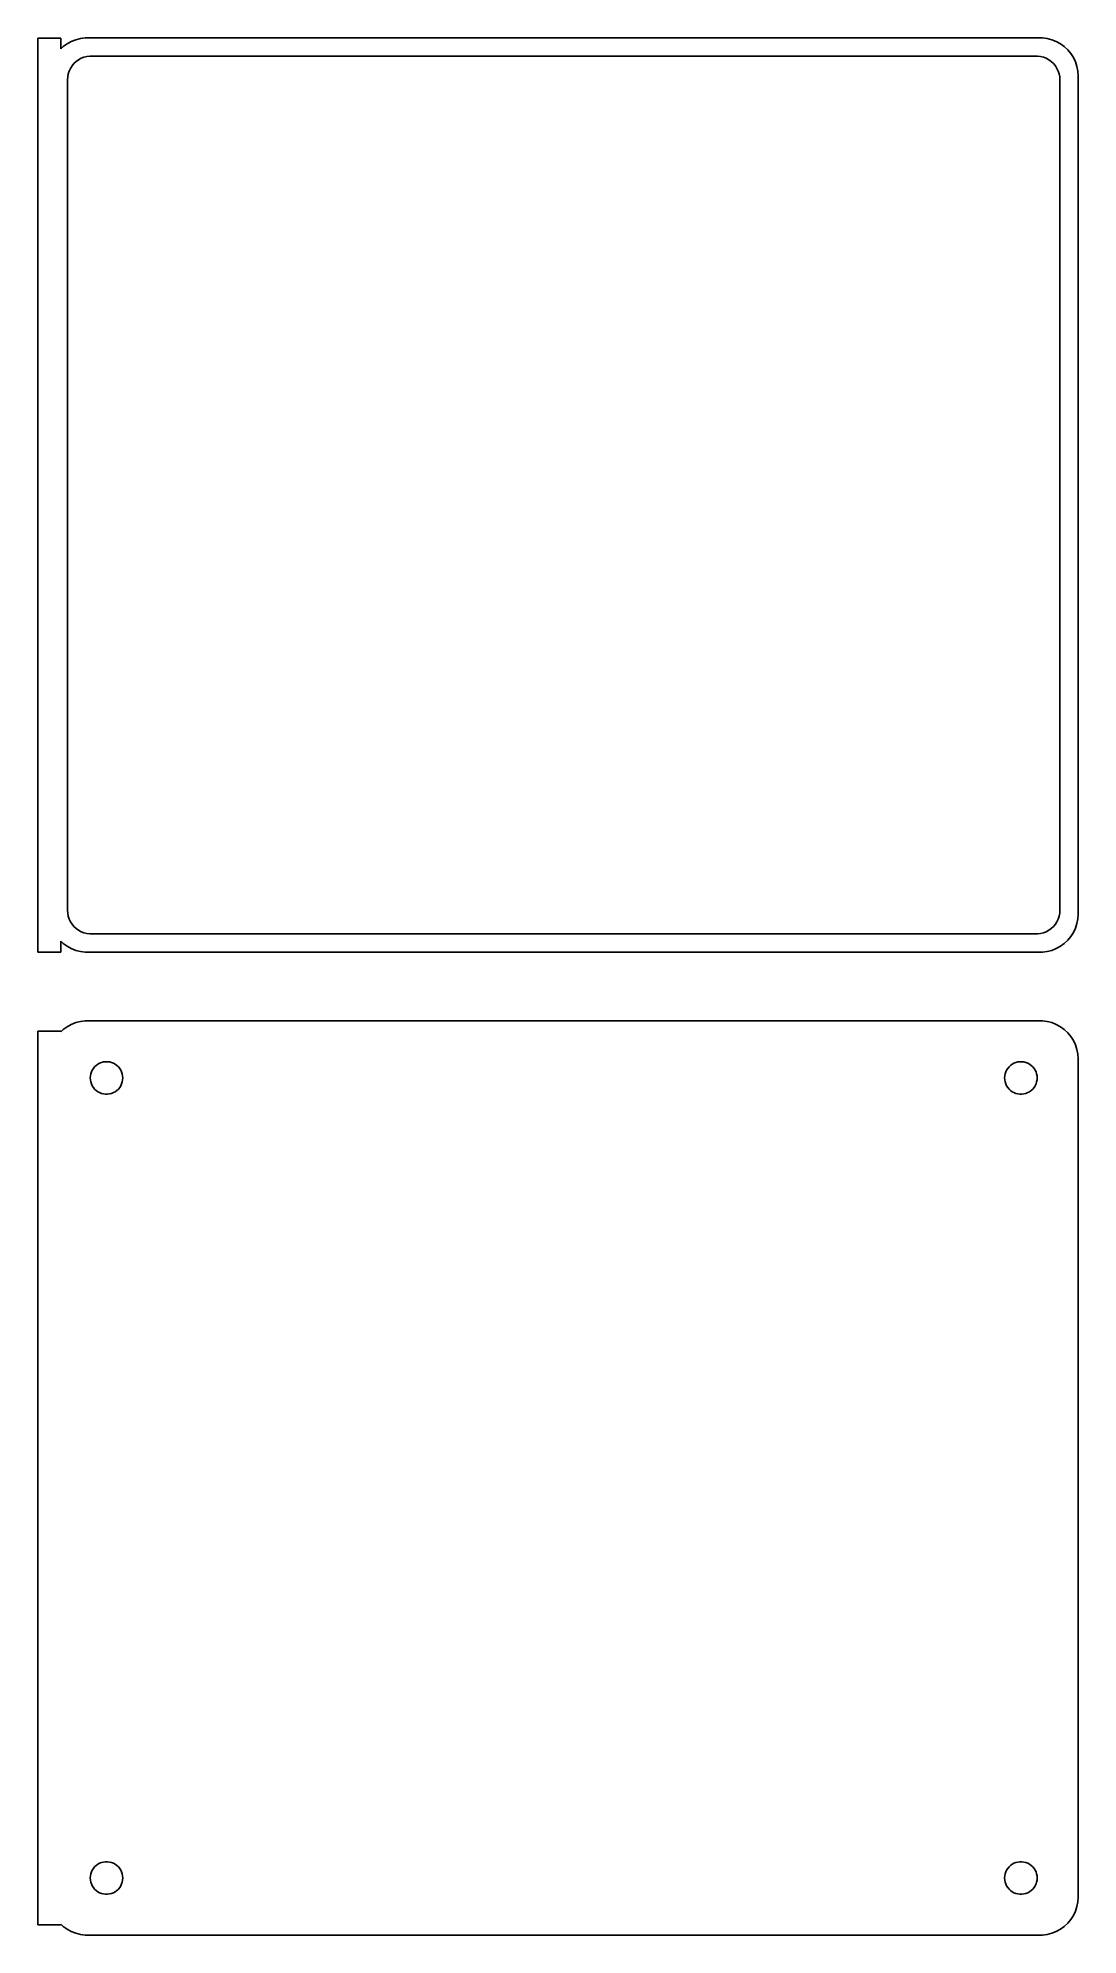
# Model space of a CAD drawing. Header units: metres. Extents: x -69 to 68, y 198 to 447.
import ezdxf

# ---------------------------------------------------------------- set-up
doc = ezdxf.new("R2010")
doc.units = ezdxf.units.M

msp = doc.modelspace()

# ---------------------------------------------------------------- linework, layer by layer
for p, q in [((-66, 446.979), (-69, 446.979)), ((-69, 446.979), (-69, 327.021)), ((-66, 445.559), (-66, 446.979)), ((-65.6871, 445.853), (-66, 445.559)), ((-65.1791, 446.222), (-65.6871, 445.853)), ((-64.6289, 446.524), (-65.1791, 446.222)), ((-64.0451, 446.755), (-64.6289, 446.524)), ((-63.4369, 446.911), (-64.0451, 446.755)), ((-62.8139, 446.99), (-63.4369, 446.911)), ((62.8139, 446.99), (-62.8139, 446.99)), ((63.4369, 446.911), (62.8139, 446.99)), ((64.0451, 446.755), (63.4369, 446.911)), ((64.6289, 446.524), (64.0451, 446.755)), ((65.1791, 446.222), (64.6289, 446.524)), ((65.6871, 445.853), (65.1791, 446.222)), ((66.1448, 445.423), (65.6871, 445.853)), ((-64.7279, 443), (-64.5184, 443.33)), ((-64.5184, 443.33), (-64.2692, 443.631)), ((-64.2692, 443.631), (-63.9842, 443.899)), ((-63.9842, 443.899), (-63.668, 444.128)), ((-63.668, 444.128), (-63.3254, 444.317)), ((-63.3254, 444.317), (-62.9619, 444.461)), ((-62.9619, 444.461), (-62.5833, 444.558)), ((-62.5833, 444.558), (-62.1954, 444.607)), ((-62.1954, 444.607), (62.1954, 444.607)), ((62.1954, 444.607), (62.5833, 444.558)), ((62.5833, 444.558), (62.9619, 444.461)), ((62.9619, 444.461), (63.3254, 444.317)), ((63.3254, 444.317), (63.668, 444.128)), ((63.668, 444.128), (63.9842, 443.899)), ((63.9842, 443.899), (64.2692, 443.631)), ((64.2692, 443.631), (64.5184, 443.33)), ((64.5184, 443.33), (64.7279, 443)), ((66.5451, 444.939), (66.1448, 445.423)), ((66.8815, 444.409), (66.5451, 444.939)), ((67.1489, 443.841), (66.8815, 444.409)), ((67.3429, 443.243), (67.1489, 443.841)), ((67.4606, 442.627), (67.3429, 443.243)), ((-65.1129, 441.5), (-65.0884, 441.89)), ((-65.1129, 332.5), (-65.1129, 441.5)), ((-65.0884, 441.89), (-65.0151, 442.274)), ((-65.0151, 442.274), (-64.8943, 442.646)), ((-64.8943, 442.646), (-64.7279, 443)), ((64.7279, 443), (64.8943, 442.646)), ((64.8943, 442.646), (65.0151, 442.274)), ((65.0151, 442.274), (65.0884, 441.89)), ((65.0884, 441.89), (65.1129, 441.5)), ((65.1129, 441.5), (65.1129, 332.5)), ((67.5, 442), (67.4606, 442.627)), ((67.5, 332), (67.5, 442)), ((-65.0884, 332.11), (-65.1129, 332.5)), ((-65.0151, 331.726), (-65.0884, 332.11)), ((-64.8943, 331.354), (-65.0151, 331.726)), ((-64.7279, 331), (-64.8943, 331.354)), ((64.8943, 331.354), (64.7279, 331)), ((65.0151, 331.726), (64.8943, 331.354)), ((65.0884, 332.11), (65.0151, 331.726)), ((65.1129, 332.5), (65.0884, 332.11)), ((67.3429, 330.757), (67.4606, 331.373)), ((67.4606, 331.373), (67.5, 332)), ((-64.5184, 330.67), (-64.7279, 331)), ((-64.2692, 330.369), (-64.5184, 330.67)), ((-63.9842, 330.101), (-64.2692, 330.369)), ((-63.668, 329.872), (-63.9842, 330.101)), ((-63.3254, 329.683), (-63.668, 329.872)), ((-62.9619, 329.539), (-63.3254, 329.683)), ((-62.5833, 329.442), (-62.9619, 329.539)), ((-62.1954, 329.393), (-62.5833, 329.442)), ((62.1954, 329.393), (-62.1954, 329.393)), ((62.5833, 329.442), (62.1954, 329.393)), ((62.9619, 329.539), (62.5833, 329.442)), ((63.3254, 329.683), (62.9619, 329.539)), ((63.668, 329.872), (63.3254, 329.683)), ((63.9842, 330.101), (63.668, 329.872)), ((64.2692, 330.369), (63.9842, 330.101)), ((64.5184, 330.67), (64.2692, 330.369)), ((64.7279, 331), (64.5184, 330.67)), ((66.1448, 328.577), (66.5451, 329.061)), ((66.5451, 329.061), (66.8815, 329.591)), ((66.8815, 329.591), (67.1489, 330.159)), ((67.1489, 330.159), (67.3429, 330.757)), ((-69, 327.021), (-66, 327.021)), ((-66, 327.021), (-66, 328.441)), ((-66, 328.441), (-65.6871, 328.147)), ((-65.6871, 328.147), (-65.1791, 327.778)), ((-65.1791, 327.778), (-64.6289, 327.476)), ((-64.6289, 327.476), (-64.0451, 327.245)), ((-64.0451, 327.245), (-63.4369, 327.089)), ((-63.4369, 327.089), (-62.8139, 327.01)), ((-62.8139, 327.01), (62.8139, 327.01)), ((62.8139, 327.01), (63.4369, 327.089)), ((63.4369, 327.089), (64.0451, 327.245)), ((64.0451, 327.245), (64.6289, 327.476)), ((64.6289, 327.476), (65.1791, 327.778)), ((65.1791, 327.778), (65.6871, 328.147)), ((65.6871, 328.147), (66.1448, 328.577)), ((-66, 316.653), (-69, 316.653)), ((-69, 316.653), (-69, 199.347)), ((-65.6871, 316.853), (-66, 316.559)), ((-66, 316.559), (-66, 316.653)), ((-65.1791, 317.222), (-65.6871, 316.853)), ((-64.6289, 317.524), (-65.1791, 317.222)), ((-64.0451, 317.755), (-64.6289, 317.524)), ((-63.4369, 317.911), (-64.0451, 317.755)), ((-62.8139, 317.99), (-63.4369, 317.911)), ((62.8139, 317.99), (-62.8139, 317.99)), ((63.4369, 317.911), (62.8139, 317.99)), ((64.0451, 317.755), (63.4369, 317.911)), ((64.6289, 317.524), (64.0451, 317.755)), ((65.1791, 317.222), (64.6289, 317.524)), ((65.6871, 316.853), (65.1791, 317.222)), ((66.1448, 316.423), (65.6871, 316.853)), ((66.5451, 315.939), (66.1448, 316.423)), ((66.8815, 315.409), (66.5451, 315.939)), ((67.1489, 314.841), (66.8815, 315.409)), ((67.3429, 314.243), (67.1489, 314.841)), ((67.4606, 313.627), (67.3429, 314.243)), ((-62.0682, 311.031), (-61.9853, 311.286)), ((-61.9853, 311.286), (-61.8712, 311.529)), ((-61.8712, 311.529), (-61.7275, 311.755)), ((-61.7275, 311.755), (-61.5565, 311.962)), ((-61.5565, 311.962), (-61.3611, 312.145)), ((-61.3611, 312.145), (-61.1441, 312.303)), ((-61.1441, 312.303), (-60.9092, 312.432)), ((-60.9092, 312.432), (-60.6598, 312.531)), ((-60.6598, 312.531), (-60.4001, 312.597)), ((-60.4001, 312.597), (-60.1341, 312.631)), ((-60.1341, 312.631), (-59.8659, 312.631)), ((-59.8659, 312.631), (-59.5999, 312.597)), ((-59.5999, 312.597), (-59.3401, 312.531)), ((-59.3401, 312.531), (-59.0908, 312.432)), ((-59.0908, 312.432), (-58.8559, 312.303)), ((-58.8559, 312.303), (-58.6389, 312.145)), ((-58.6389, 312.145), (-58.4434, 311.962)), ((-58.4434, 311.962), (-58.2725, 311.755)), ((-58.2725, 311.755), (-58.1288, 311.529)), ((-58.1288, 311.529), (-58.0146, 311.286)), ((-58.0146, 311.286), (-57.9318, 311.031)), ((57.9318, 311.031), (58.0146, 311.286)), ((58.0146, 311.286), (58.1288, 311.529)), ((58.1288, 311.529), (58.2725, 311.755)), ((58.2725, 311.755), (58.4434, 311.962)), ((58.4434, 311.962), (58.6389, 312.145)), ((58.6389, 312.145), (58.8559, 312.303)), ((58.8559, 312.303), (59.0908, 312.432)), ((59.0908, 312.432), (59.3401, 312.531)), ((59.3401, 312.531), (59.5999, 312.597)), ((59.5999, 312.597), (59.8659, 312.631)), ((59.8659, 312.631), (60.1341, 312.631)), ((60.1341, 312.631), (60.4001, 312.597)), ((60.4001, 312.597), (60.6598, 312.531)), ((60.6598, 312.531), (60.9092, 312.432)), ((60.9092, 312.432), (61.1441, 312.303)), ((61.1441, 312.303), (61.3611, 312.145)), ((61.3611, 312.145), (61.5565, 311.962)), ((61.5565, 311.962), (61.7275, 311.755)), ((61.7275, 311.755), (61.8712, 311.529)), ((61.8712, 311.529), (61.9853, 311.286)), ((61.9853, 311.286), (62.0682, 311.031)), ((67.5, 313), (67.4606, 313.627)), ((67.5, 203), (67.5, 313)), ((-62.1353, 310.5), (-62.1185, 310.768)), ((-62.1185, 310.232), (-62.1353, 310.5)), ((-62.1185, 310.768), (-62.0682, 311.031)), ((-62.0682, 309.969), (-62.1185, 310.232)), ((-61.9853, 309.714), (-62.0682, 309.969)), ((-61.8712, 309.471), (-61.9853, 309.714)), ((-61.7275, 309.245), (-61.8712, 309.471)), ((-61.5565, 309.038), (-61.7275, 309.245)), ((-61.3611, 308.855), (-61.5565, 309.038)), ((-61.1441, 308.697), (-61.3611, 308.855)), ((-58.6389, 308.855), (-58.8559, 308.697)), ((-58.4434, 309.038), (-58.6389, 308.855)), ((-58.2725, 309.245), (-58.4434, 309.038)), ((-58.1288, 309.471), (-58.2725, 309.245)), ((-58.0146, 309.714), (-58.1288, 309.471)), ((-57.9318, 309.969), (-58.0146, 309.714)), ((-57.9318, 311.031), (-57.8815, 310.768)), ((-57.8815, 310.232), (-57.9318, 309.969)), ((-57.8815, 310.768), (-57.8647, 310.5)), ((-57.8647, 310.5), (-57.8815, 310.232)), ((57.8647, 310.5), (57.8815, 310.768)), ((57.8815, 310.232), (57.8647, 310.5)), ((57.8815, 310.768), (57.9318, 311.031)), ((57.9318, 309.969), (57.8815, 310.232)), ((58.0146, 309.714), (57.9318, 309.969)), ((58.1288, 309.471), (58.0146, 309.714)), ((58.2725, 309.245), (58.1288, 309.471)), ((58.4434, 309.038), (58.2725, 309.245)), ((58.6389, 308.855), (58.4434, 309.038)), ((58.8559, 308.697), (58.6389, 308.855)), ((61.3611, 308.855), (61.1441, 308.697)), ((61.5565, 309.038), (61.3611, 308.855)), ((61.7275, 309.245), (61.5565, 309.038)), ((61.8712, 309.471), (61.7275, 309.245)), ((61.9853, 309.714), (61.8712, 309.471)), ((62.0682, 309.969), (61.9853, 309.714)), ((62.0682, 311.031), (62.1185, 310.768)), ((62.1185, 310.232), (62.0682, 309.969)), ((62.1185, 310.768), (62.1353, 310.5)), ((62.1353, 310.5), (62.1185, 310.232)), ((-60.9092, 308.568), (-61.1441, 308.697)), ((-60.6598, 308.469), (-60.9092, 308.568)), ((-60.4001, 308.403), (-60.6598, 308.469)), ((-60.1341, 308.369), (-60.4001, 308.403)), ((-59.8659, 308.369), (-60.1341, 308.369)), ((-59.5999, 308.403), (-59.8659, 308.369)), ((-59.3401, 308.469), (-59.5999, 308.403)), ((-59.0908, 308.568), (-59.3401, 308.469)), ((-58.8559, 308.697), (-59.0908, 308.568)), ((59.0908, 308.568), (58.8559, 308.697)), ((59.3401, 308.469), (59.0908, 308.568)), ((59.5999, 308.403), (59.3401, 308.469)), ((59.8659, 308.369), (59.5999, 308.403)), ((60.1341, 308.369), (59.8659, 308.369)), ((60.4001, 308.403), (60.1341, 308.369)), ((60.6598, 308.469), (60.4001, 308.403)), ((60.9092, 308.568), (60.6598, 308.469)), ((61.1441, 308.697), (60.9092, 308.568)), ((-61.8712, 206.529), (-61.7275, 206.755)), ((-61.7275, 206.755), (-61.5565, 206.962)), ((-61.5565, 206.962), (-61.3611, 207.145)), ((-61.3611, 207.145), (-61.1441, 207.303)), ((-61.1441, 207.303), (-60.9092, 207.432)), ((-60.9092, 207.432), (-60.6598, 207.531)), ((-60.6598, 207.531), (-60.4001, 207.597)), ((-60.4001, 207.597), (-60.1341, 207.631)), ((-60.1341, 207.631), (-59.8659, 207.631)), ((-59.8659, 207.631), (-59.5999, 207.597)), ((-59.5999, 207.597), (-59.3401, 207.531)), ((-59.3401, 207.531), (-59.0908, 207.432)), ((-59.0908, 207.432), (-58.8559, 207.303)), ((-58.8559, 207.303), (-58.6389, 207.145)), ((-58.6389, 207.145), (-58.4434, 206.962)), ((-58.4434, 206.962), (-58.2725, 206.755)), ((-58.2725, 206.755), (-58.1288, 206.529)), ((58.1288, 206.529), (58.2725, 206.755)), ((58.2725, 206.755), (58.4434, 206.962)), ((58.4434, 206.962), (58.6389, 207.145)), ((58.6389, 207.145), (58.8559, 207.303)), ((58.8559, 207.303), (59.0908, 207.432)), ((59.0908, 207.432), (59.3401, 207.531)), ((59.3401, 207.531), (59.5999, 207.597)), ((59.5999, 207.597), (59.8659, 207.631)), ((59.8659, 207.631), (60.1341, 207.631)), ((60.1341, 207.631), (60.4001, 207.597)), ((60.4001, 207.597), (60.6598, 207.531)), ((60.6598, 207.531), (60.9092, 207.432)), ((60.9092, 207.432), (61.1441, 207.303)), ((61.1441, 207.303), (61.3611, 207.145)), ((61.3611, 207.145), (61.5565, 206.962)), ((61.5565, 206.962), (61.7275, 206.755)), ((61.7275, 206.755), (61.8712, 206.529)), ((-62.1353, 205.5), (-62.1185, 205.768)), ((-62.1185, 205.232), (-62.1353, 205.5)), ((-62.1185, 205.768), (-62.0682, 206.031)), ((-62.0682, 204.969), (-62.1185, 205.232)), ((-62.0682, 206.031), (-61.9853, 206.286)), ((-61.9853, 204.714), (-62.0682, 204.969)), ((-61.9853, 206.286), (-61.8712, 206.529)), ((-61.8712, 204.471), (-61.9853, 204.714)), ((-61.7275, 204.245), (-61.8712, 204.471)), ((-61.5565, 204.038), (-61.7275, 204.245)), ((-58.2725, 204.245), (-58.4434, 204.038)), ((-58.1288, 204.471), (-58.2725, 204.245)), ((-58.1288, 206.529), (-58.0146, 206.286)), ((-58.0146, 204.714), (-58.1288, 204.471)), ((-58.0146, 206.286), (-57.9318, 206.031)), ((-57.9318, 204.969), (-58.0146, 204.714)), ((-57.9318, 206.031), (-57.8815, 205.768)), ((-57.8815, 205.232), (-57.9318, 204.969)), ((-57.8815, 205.768), (-57.8647, 205.5)), ((-57.8647, 205.5), (-57.8815, 205.232)), ((57.8647, 205.5), (57.8815, 205.768)), ((57.8815, 205.232), (57.8647, 205.5)), ((57.8815, 205.768), (57.9318, 206.031)), ((57.9318, 204.969), (57.8815, 205.232)), ((57.9318, 206.031), (58.0146, 206.286)), ((58.0146, 204.714), (57.9318, 204.969)), ((58.0146, 206.286), (58.1288, 206.529)), ((58.1288, 204.471), (58.0146, 204.714)), ((58.2725, 204.245), (58.1288, 204.471)), ((58.4434, 204.038), (58.2725, 204.245)), ((61.7275, 204.245), (61.5565, 204.038)), ((61.8712, 204.471), (61.7275, 204.245)), ((61.8712, 206.529), (61.9853, 206.286)), ((61.9853, 204.714), (61.8712, 204.471)), ((61.9853, 206.286), (62.0682, 206.031)), ((62.0682, 204.969), (61.9853, 204.714)), ((62.0682, 206.031), (62.1185, 205.768)), ((62.1185, 205.232), (62.0682, 204.969)), ((62.1185, 205.768), (62.1353, 205.5)), ((62.1353, 205.5), (62.1185, 205.232)), ((-61.3611, 203.855), (-61.5565, 204.038)), ((-61.1441, 203.697), (-61.3611, 203.855)), ((-60.9092, 203.568), (-61.1441, 203.697)), ((-60.6598, 203.469), (-60.9092, 203.568)), ((-60.4001, 203.403), (-60.6598, 203.469)), ((-60.1341, 203.369), (-60.4001, 203.403)), ((-59.8659, 203.369), (-60.1341, 203.369)), ((-59.5999, 203.403), (-59.8659, 203.369)), ((-59.3401, 203.469), (-59.5999, 203.403)), ((-59.0908, 203.568), (-59.3401, 203.469)), ((-58.8559, 203.697), (-59.0908, 203.568)), ((-58.6389, 203.855), (-58.8559, 203.697)), ((-58.4434, 204.038), (-58.6389, 203.855)), ((58.6389, 203.855), (58.4434, 204.038)), ((58.8559, 203.697), (58.6389, 203.855)), ((59.0908, 203.568), (58.8559, 203.697)), ((59.3401, 203.469), (59.0908, 203.568)), ((59.5999, 203.403), (59.3401, 203.469)), ((59.8659, 203.369), (59.5999, 203.403)), ((60.1341, 203.369), (59.8659, 203.369)), ((60.4001, 203.403), (60.1341, 203.369)), ((60.6598, 203.469), (60.4001, 203.403)), ((60.9092, 203.568), (60.6598, 203.469)), ((61.1441, 203.697), (60.9092, 203.568)), ((61.3611, 203.855), (61.1441, 203.697)), ((61.5565, 204.038), (61.3611, 203.855)), ((67.1489, 201.159), (67.3429, 201.757)), ((67.3429, 201.757), (67.4606, 202.373)), ((67.4606, 202.373), (67.5, 203)), ((-69, 199.347), (-66, 199.347)), ((-66, 199.347), (-66, 199.441)), ((-66, 199.441), (-65.6871, 199.147)), ((65.6871, 199.147), (66.1448, 199.577)), ((66.1448, 199.577), (66.5451, 200.061)), ((66.5451, 200.061), (66.8815, 200.591)), ((66.8815, 200.591), (67.1489, 201.159)), ((-65.6871, 199.147), (-65.1791, 198.778)), ((-65.1791, 198.778), (-64.6289, 198.476)), ((-64.6289, 198.476), (-64.0451, 198.245)), ((-64.0451, 198.245), (-63.4369, 198.089)), ((-63.4369, 198.089), (-62.8139, 198.01)), ((-62.8139, 198.01), (62.8139, 198.01)), ((62.8139, 198.01), (63.4369, 198.089)), ((63.4369, 198.089), (64.0451, 198.245)), ((64.0451, 198.245), (64.6289, 198.476)), ((64.6289, 198.476), (65.1791, 198.778)), ((65.1791, 198.778), (65.6871, 199.147))]:
    msp.add_line(p, q)

doc.saveas('drawing.dxf')
